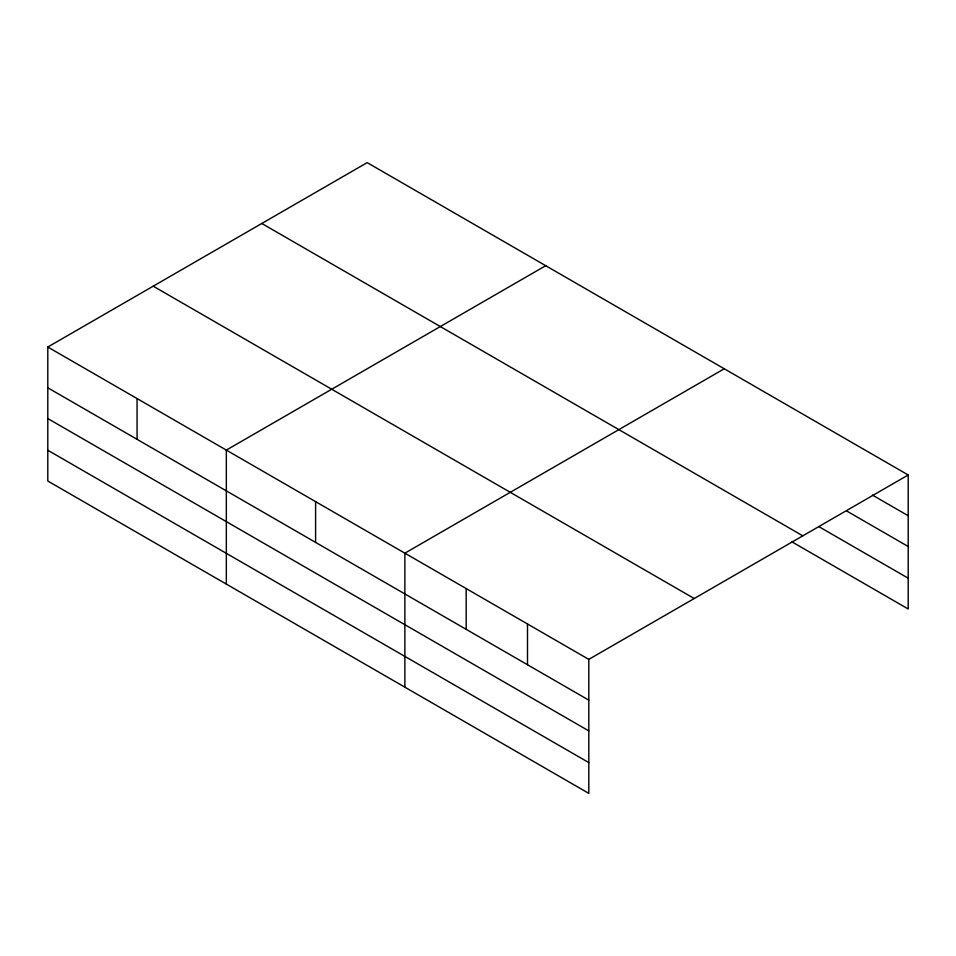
<?xml version="1.0" encoding="UTF-8"?>
<svg xmlns="http://www.w3.org/2000/svg" width="956" height="956" viewBox="0 0 956 956"><rect width="100%" height="100%" fill="white"/><g stroke="black" fill="none" stroke-linecap="round" stroke-linejoin="round"><path stroke-width="1.43" d="M791.962 541.861L908.2 608.972L908.2 474.977L367.188 162.628L47.8 347.028L47.8 481.023L588.812 793.372L588.812 659.377L47.8 347.028M545.721 265.696L226.333 450.097L226.333 584.104M724.254 368.777L404.866 553.177L404.866 687.173M588.812 659.377L908.2 474.977M872.434 495.089L908.2 515.738M846.885 511.101L908.2 546.509M818.778 526.577L908.2 578.201M261.789 223.477L802.801 535.826M153.199 286.167L694.211 598.516M47.8 387.789L588.812 700.139M47.8 418.549L588.812 730.898M47.8 450.252L588.812 762.601M527.497 623.969L527.497 664.731M466.181 588.573L466.181 629.335M315.6 501.637L315.6 542.399M137.067 398.556L137.067 439.318"/></g></svg>
